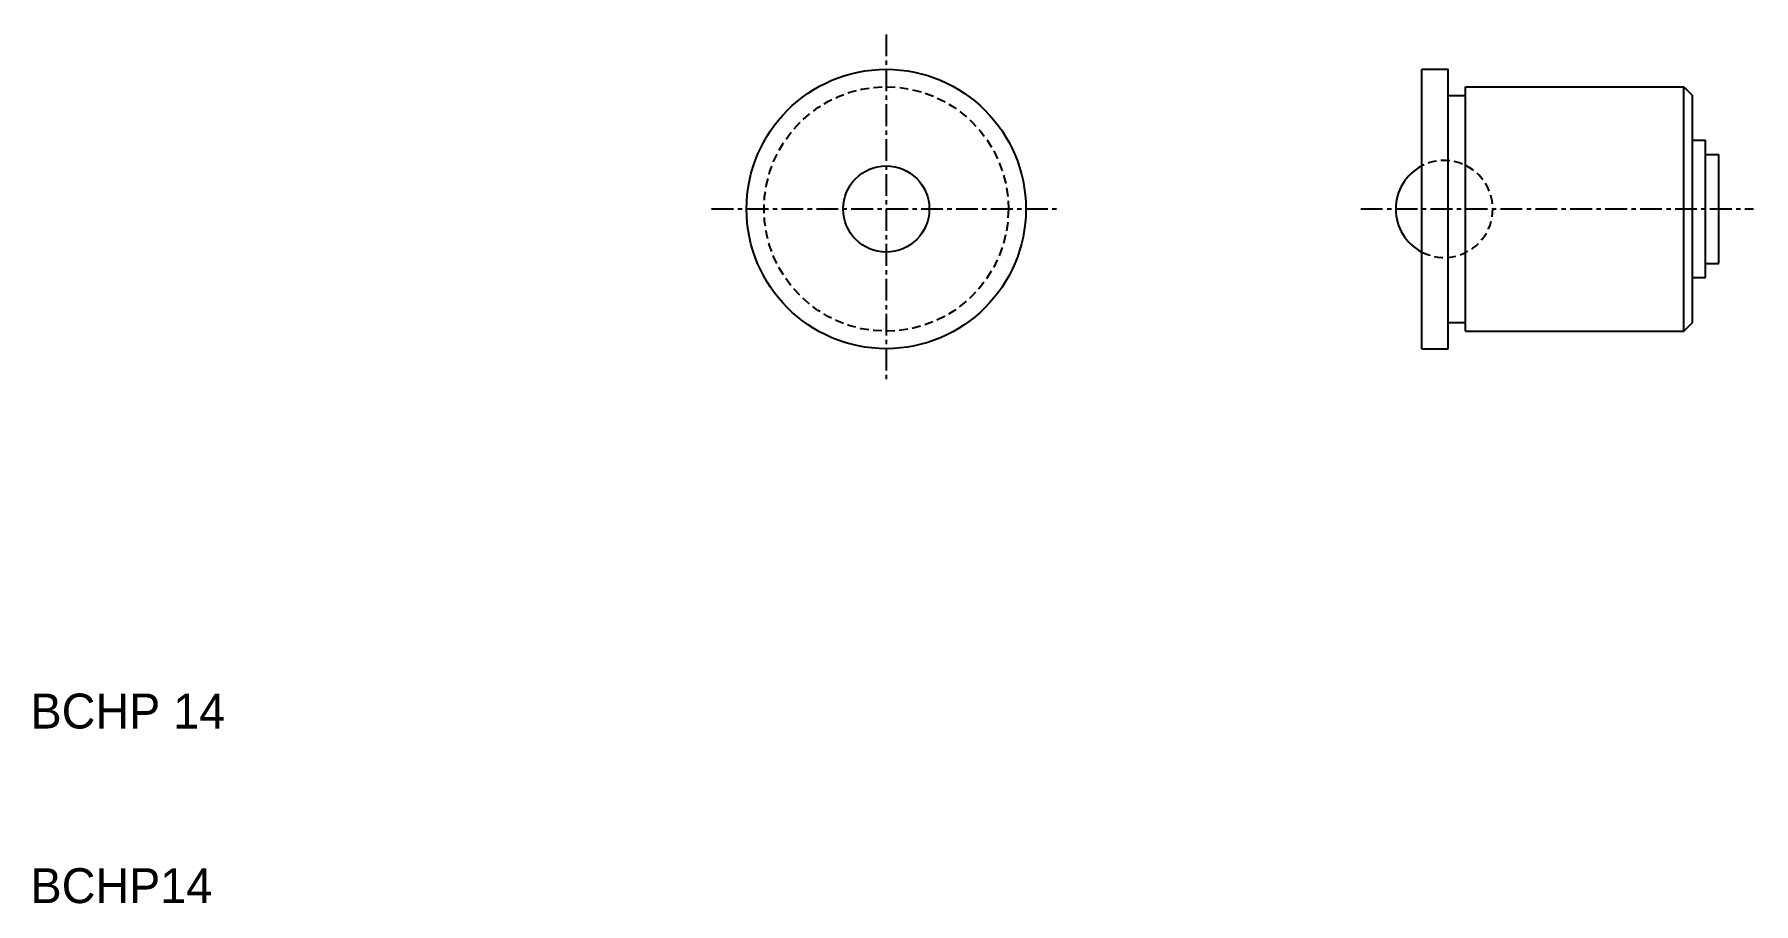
# Model space of a CAD drawing. Extents: x 10.2 to 108.7, y 10 to 59.8.
import ezdxf

# ---------------------------------------------------------------- set-up
doc = ezdxf.new("R2010")
doc.units = 0
doc.linetypes.add('CENTER', pattern=[2, 1.25, -0.25, 0.25, -0.25])
doc.linetypes.add('DASHED', pattern=[0.75, 0.5, -0.25])
doc.layers.get('0').update_dxf_attribs({"linetype": 'CONTINUOUS'})
doc.layers.add('CENTER', color=1, linetype='CENTER')

msp = doc.modelspace()

# ---------------------------------------------------------------- linework, layer by layer
at = {"color": 7, "linetype": 'CONTINUOUS'}
for p, q in [((89.7, 41.755), (89.7, 57.755)), ((89.7, 57.755), (91.2, 57.755)), ((91.2, 41.755), (91.2, 57.755)), ((91.2, 56.255), (92.2, 56.255)), ((92.2, 42.755), (92.2, 56.755)), ((92.2, 56.755), (104.7, 56.755)), ((104.7, 42.755), (104.7, 56.755)), ((104.7, 56.755), (105.2, 56.255)), ((105.2, 43.255), (105.2, 56.255)), ((105.2, 53.688), (105.95, 53.688)), ((105.95, 45.822), (105.95, 53.688)), ((105.95, 52.884), (106.7, 52.884)), ((106.7, 46.626), (106.7, 52.884)), ((105.95, 46.626), (106.7, 46.626)), ((105.2, 45.822), (105.95, 45.822)), ((91.2, 43.255), (92.2, 43.255)), ((92.2, 42.755), (104.7, 42.755)), ((104.7, 42.755), (105.2, 43.255)), ((89.7, 41.755), (91.2, 41.755))]:
    msp.add_line(p, q, dxfattribs=at)
for radius in [8, 2.468]:
    msp.add_circle((59.014, 49.755), radius, dxfattribs=at)
at = {"color": 3, "linetype": 'DASHED'}
msp.add_circle((59.014, 49.755), 7, dxfattribs=at)
at = {"color": 7, "linetype": 'CONTINUOUS'}
msp.add_arc((90.98, 49.755), 2.78, 117.41496, 242.58504, dxfattribs=at)
at = {"color": 3, "linetype": 'DASHED'}
msp.add_arc((90.98, 49.755), 2.78, 242.58504, 117.41496, dxfattribs=at)
at = {"layer": 'CENTER'}
for p, q in [((59.014, 59.755), (59.014, 39.755)), ((49.014, 49.755), (69.014, 49.755)), ((86.2, 49.755), (108.7, 49.755))]:
    msp.add_line(p, q, dxfattribs=at)

# ---------------------------------------------------------------- texts
at = {"color": 7, "linetype": 'CONTINUOUS'}
for s, p in [('BCHP 14', (10, 20)), ('BCHP14', (10, 10))]:
    msp.add_text(s, height=2, dxfattribs=at).set_placement(p)

doc.saveas('drawing.dxf')
